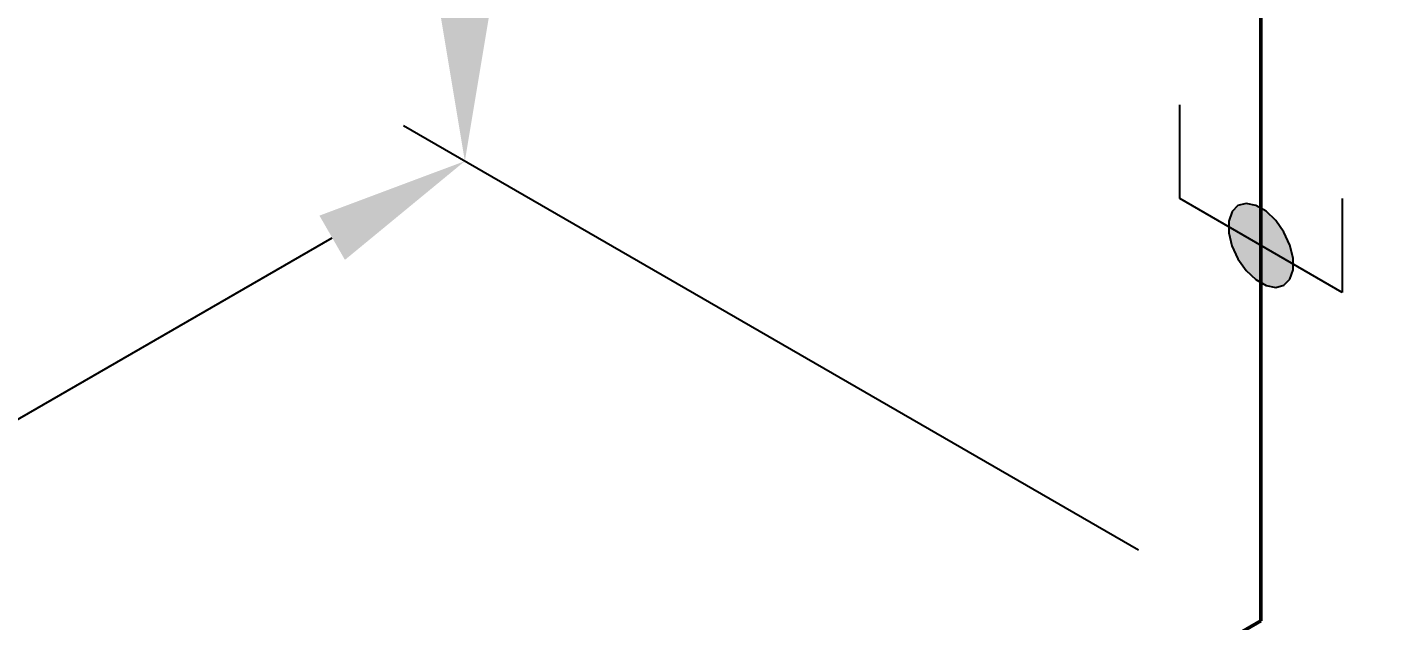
# Model space of a CAD drawing. Header units: millimetres. Extents: x 0 to 594, y 0 to 420.
# Drawn here: x 233.83 to 255.95, y 222.91 to 232.6 of the extents above; entities that cross this region are included whole.
import ezdxf

# ---------------------------------------------------------------- set-up
doc = ezdxf.new("R2010")
doc.units = ezdxf.units.MM
doc.header["$LTSCALE"] = 0.25
doc.layers.add('용접', color=1, linetype='Continuous')
doc.layers.add('치수', color=1, linetype='Continuous')
doc.layers.add('파이프 작은 보어', color=30, linetype='Continuous', lineweight=50)
doc.styles.add('AdskIsoMetric', font='arial.ttf', dxfattribs={"width": 0.8, "height": 2.5})
doc.styles.add('AdskIsoMetric-30', font='arial.ttf', dxfattribs={"width": 0.8, "height": 2.5})
doc.styles.add('AdskIsoMetric30', font='arial.ttf', dxfattribs={"width": 0.8, "oblique": 30, "height": 2.5})
doc.dimstyles.new('AdskIsoMetric', dxfattribs={"dimtxt": 2.5, "dimasz": 2.5, "dimexe": 1, "dimexo": 2, "dimgap": 0.8, "dimtad": 1, "dimdec": 0, "dimrnd": 1, "dimzin": 0, "dimdsep": 46, "dimtxsty": 'AdskIsoMetric', "dimcen": 0, "dimclrt": 7, "dimadec": 0, "dimazin": 0, "dimtfac": 1, "dimtdec": 0, "dimtmove": 1, "dimatfit": 3, "dimfxl": 0, "dimfrac": 2, "dimtolj": 1, "dimtzin": 0, "dimarcsym": 0})

# ---------------------------------------------------------------- blocks, each defined once
blk = doc.blocks.new('*D25')
at = {"layer": 'Defpoints', "color": 0}
for p in [(240.969, 387.5), (253.959, 380), (253.959, 222.912)]:
    blk.add_point(p, dxfattribs=at)
at = {"layer": '치수', "color": 0, "lineweight": -2}
for p, q in [((251.959, 381.155), (239.969, 388.077)), ((240.969, 232.912), (240.969, 385)), ((251.959, 224.067), (239.969, 230.989))]:
    blk.add_line(p, q, dxfattribs=at)
at = {"layer": '치수', "color": 0}
for points in [[(240.552, 385), (241.386, 385), (240.969, 387.5)], [(240.552, 232.912), (241.386, 232.912), (240.969, 230.412)]]:
    blk.add_solid(points, dxfattribs=at)
at = {"layer": '치수', "color": 7, "insert": (238.703, 310.265), "char_height": 2.5, "attachment_point": 5, "rotation": 90, "style": 'AdskIsoMetric30'}
blk.add_mtext('\\A1;4379', dxfattribs=at)
blk = doc.blocks.new('*D26')
at = {"layer": 'Defpoints', "color": 0}
for p in [(240.969, 230.412), (253.959, 222.912), (96.495, 132)]:
    blk.add_point(p, dxfattribs=at)
at = {"layer": '치수', "color": 0, "lineweight": -2}
for p, q in [((251.959, 224.067), (239.969, 230.989)), ((85.67, 140.75), (238.804, 229.162)), ((94.495, 133.155), (82.505, 140.077))]:
    blk.add_line(p, q, dxfattribs=at)
at = {"layer": '치수', "color": 0}
for points in [[(238.596, 229.523), (239.012, 228.801), (240.969, 230.412)], [(85.461, 141.111), (85.878, 140.389), (83.505, 139.5)]]:
    blk.add_solid(points, dxfattribs=at)
at = {"layer": '치수', "color": 7, "insert": (160.191, 186.391), "char_height": 2.5, "attachment_point": 5, "rotation": 30, "style": 'AdskIsoMetric-30'}
blk.add_mtext('\\A1;752', dxfattribs=at)
blk = doc.blocks.new('엘보우-1-Iso2DSkew90')
at = {"color": 0, "linetype": 'ByBlock', "lineweight": -2, "extrusion": (0.707107, -0.408248, 0.57735)}
for p, q in [((0, 0), (0, 6.124)), ((0, 0), (0, 0)), ((-5.303, -3.062), (0, 0))]:
    blk.add_line(p, q, dxfattribs=at)
blk = doc.blocks.new('SocketWeld-1-IsoLeft')
blk.add_hatch(color=256).paths.add_polyline_path([(-0.0294, -0.0234), (-0.0291, -0.0234), (-0.0288, -0.0235), (-0.0285, -0.0236), (-0.0283, -0.0237), (-0.028, -0.0238), (-0.0277, -0.0239), (-0.0274, -0.0239), (-0.0271, -0.024), (-0.0268, -0.0241), (-0.0265, -0.0242), (-0.0263, -0.0243), (-0.026, -0.0244), (-0.0257, -0.0244), (-0.0254, -0.0245), (-0.0251, -0.0246), (-0.0248, -0.0247), (-0.0246, -0.0248), (-0.0243, -0.0249), (-0.024, -0.0249), (-0.0237, -0.025), (-0.0234, -0.0251), (-0.0231, -0.0252), (-0.0228, -0.0253), (-0.0226, -0.0254), (-0.0223, -0.0254), (-0.022, -0.0255), (-0.0217, -0.0256), (-0.0214, -0.0257), (-0.0211, -0.0258), (-0.0209, -0.0259), (-0.0206, -0.0259), (-0.0203, -0.026), (-0.02, -0.0261), (-0.0197, -0.0262), (-0.0194, -0.0263), (-0.0191, -0.0264), (-0.0189, -0.0265), (-0.0186, -0.0265), (-0.0183, -0.0266), (-0.018, -0.0267), (-0.0177, -0.0268), (-0.0174, -0.0269), (-0.0172, -0.027), (-0.0169, -0.027), (-0.0166, -0.0271), (-0.0163, -0.0272), (-0.016, -0.0273), (-0.0157, -0.0274), (-0.0155, -0.0275), (-0.0155, -0.0275), (-0.0151, -0.0275), (-0.0148, -0.0275), (-0.0145, -0.0275), (-0.0142, -0.0276), (-0.0139, -0.0276), (-0.0136, -0.0276), (-0.0132, -0.0277), (-0.0129, -0.0277), (-0.0126, -0.0277), (-0.0123, -0.0277), (-0.012, -0.0278), (-0.0117, -0.0278), (-0.0114, -0.0278), (-0.011, -0.0279), (-0.0107, -0.0279), (-0.0104, -0.0279), (-0.0101, -0.0279), (-0.0098, -0.028), (-0.0095, -0.028), (-0.0091, -0.028), (-0.0088, -0.0281), (-0.0085, -0.0281), (-0.0082, -0.0281), (-0.0079, -0.0281), (-0.0076, -0.0282), (-0.0073, -0.0282), (-0.0069, -0.0282), (-0.0066, -0.0283), (-0.0063, -0.0283), (-0.006, -0.0283), (-0.0057, -0.0283), (-0.0054, -0.0284), (-0.005, -0.0284), (-0.0047, -0.0284), (-0.0044, -0.0285), (-0.0041, -0.0285), (-0.0038, -0.0285), (-0.0035, -0.0286), (-0.0032, -0.0286), (-0.0028, -0.0286), (-0.0025, -0.0286), (-0.0022, -0.0287), (-0.0019, -0.0287), (-0.0016, -0.0287), (-0.0013, -0.0288), (-0.0009, -0.0288), (-0.0006, -0.0288), (-0.0003, -0.0288), (0, -0.0289), (0, -0.0289), (0.0003, -0.0288), (0.0006, -0.0288), (0.0009, -0.0288), (0.0013, -0.0288), (0.0016, -0.0287), (0.0019, -0.0287), (0.0022, -0.0287), (0.0025, -0.0286), (0.0028, -0.0286), (0.0032, -0.0286), (0.0035, -0.0286), (0.0038, -0.0285), (0.0041, -0.0285), (0.0044, -0.0285), (0.0047, -0.0284), (0.005, -0.0284), (0.0054, -0.0284), (0.0057, -0.0283), (0.006, -0.0283), (0.0063, -0.0283), (0.0066, -0.0283), (0.0069, -0.0282), (0.0073, -0.0282), (0.0076, -0.0282), (0.0079, -0.0281), (0.0082, -0.0281), (0.0085, -0.0281), (0.0088, -0.0281), (0.0091, -0.028), (0.0095, -0.028), (0.0098, -0.028), (0.0101, -0.0279), (0.0104, -0.0279), (0.0107, -0.0279), (0.011, -0.0279), (0.0114, -0.0278), (0.0117, -0.0278), (0.012, -0.0278), (0.0123, -0.0277), (0.0126, -0.0277), (0.0129, -0.0277), (0.0132, -0.0277), (0.0136, -0.0276), (0.0139, -0.0276), (0.0142, -0.0276), (0.0145, -0.0275), (0.0148, -0.0275), (0.0151, -0.0275), (0.0155, -0.0275), (0.0155, -0.0275), (0.0157, -0.0274), (0.016, -0.0273), (0.0163, -0.0272), (0.0166, -0.0271), (0.0169, -0.027), (0.0172, -0.027), (0.0174, -0.0269), (0.0177, -0.0268), (0.018, -0.0267), (0.0183, -0.0266), (0.0186, -0.0265), (0.0189, -0.0265), (0.0191, -0.0264), (0.0194, -0.0263), (0.0197, -0.0262), (0.02, -0.0261), (0.0203, -0.026), (0.0206, -0.0259), (0.0209, -0.0259), (0.0211, -0.0258), (0.0214, -0.0257), (0.0217, -0.0256), (0.022, -0.0255), (0.0223, -0.0254), (0.0226, -0.0254), (0.0228, -0.0253), (0.0231, -0.0252), (0.0234, -0.0251), (0.0237, -0.025), (0.024, -0.0249), (0.0243, -0.0249), (0.0246, -0.0248), (0.0248, -0.0247), (0.0251, -0.0246), (0.0254, -0.0245), (0.0257, -0.0244), (0.026, -0.0244), (0.0263, -0.0243), (0.0265, -0.0242), (0.0268, -0.0241), (0.0271, -0.024), (0.0274, -0.0239), (0.0277, -0.0239), (0.028, -0.0238), (0.0283, -0.0237), (0.0285, -0.0236), (0.0288, -0.0235), (0.0291, -0.0234), (0.0294, -0.0234), (0.0294, -0.0234), (0.0296, -0.0232), (0.0298, -0.0231), (0.0301, -0.023), (0.0303, -0.0228), (0.0305, -0.0227), (0.0307, -0.0226), (0.031, -0.0224), (0.0312, -0.0223), (0.0314, -0.0222), (0.0316, -0.0221), (0.0319, -0.0219), (0.0321, -0.0218), (0.0323, -0.0217), (0.0325, -0.0215), (0.0328, -0.0214), (0.033, -0.0213), (0.0332, -0.0211), (0.0335, -0.021), (0.0337, -0.0209), (0.0339, -0.0207), (0.0341, -0.0206), (0.0344, -0.0205), (0.0346, -0.0204), (0.0348, -0.0202), (0.035, -0.0201), (0.0353, -0.02), (0.0355, -0.0198), (0.0357, -0.0197), (0.0359, -0.0196), (0.0362, -0.0194), (0.0364, -0.0193), (0.0366, -0.0192), (0.0368, -0.0191), (0.0371, -0.0189), (0.0373, -0.0188), (0.0375, -0.0187), (0.0377, -0.0185), (0.038, -0.0184), (0.0382, -0.0183), (0.0384, -0.0181), (0.0386, -0.018), (0.0389, -0.0179), (0.0391, -0.0177), (0.0393, -0.0176), (0.0395, -0.0175), (0.0398, -0.0174), (0.04, -0.0172), (0.0402, -0.0171), (0.0405, -0.017), (0.0405, -0.017), (0.0406, -0.0168), (0.0407, -0.0166), (0.0409, -0.0165), (0.041, -0.0163), (0.0412, -0.0161), (0.0413, -0.016), (0.0415, -0.0158), (0.0416, -0.0157), (0.0418, -0.0155), (0.0419, -0.0153), (0.042, -0.0152), (0.0422, -0.015), (0.0423, -0.0148), (0.0425, -0.0147), (0.0426, -0.0145), (0.0428, -0.0143), (0.0429, -0.0142), (0.0431, -0.014), (0.0432, -0.0138), (0.0433, -0.0137), (0.0435, -0.0135), (0.0436, -0.0134), (0.0438, -0.0132), (0.0439, -0.013), (0.0441, -0.0129), (0.0442, -0.0127), (0.0444, -0.0125), (0.0445, -0.0124), (0.0447, -0.0122), (0.0448, -0.012), (0.0449, -0.0119), (0.0451, -0.0117), (0.0452, -0.0115), (0.0454, -0.0114), (0.0455, -0.0112), (0.0457, -0.0111), (0.0458, -0.0109), (0.046, -0.0107), (0.0461, -0.0106), (0.0462, -0.0104), (0.0464, -0.0102), (0.0465, -0.0101), (0.0467, -0.0099), (0.0468, -0.0097), (0.047, -0.0096), (0.0471, -0.0094), (0.0473, -0.0092), (0.0474, -0.0091), (0.0476, -0.0089), (0.0476, -0.0089), (0.0476, -0.0087), (0.0477, -0.0086), (0.0477, -0.0084), (0.0478, -0.0082), (0.0478, -0.008), (0.0479, -0.0078), (0.0479, -0.0076), (0.048, -0.0075), (0.048, -0.0073), (0.0481, -0.0071), (0.0481, -0.0069), (0.0482, -0.0067), (0.0482, -0.0066), (0.0483, -0.0064), (0.0483, -0.0062), (0.0484, -0.006), (0.0484, -0.0058), (0.0485, -0.0056), (0.0485, -0.0055), (0.0486, -0.0053), (0.0486, -0.0051), (0.0487, -0.0049), (0.0487, -0.0047), (0.0488, -0.0046), (0.0488, -0.0044), (0.0489, -0.0042), (0.0489, -0.004), (0.049, -0.0038), (0.049, -0.0036), (0.0491, -0.0035), (0.0491, -0.0033), (0.0492, -0.0031), (0.0492, -0.0029), (0.0493, -0.0027), (0.0493, -0.0025), (0.0494, -0.0024), (0.0494, -0.0022), (0.0495, -0.002), (0.0495, -0.0018), (0.0496, -0.0016), (0.0496, -0.0015), (0.0497, -0.0013), (0.0497, -0.0011), (0.0498, -0.0009), (0.0498, -0.0007), (0.0499, -0.0005), (0.0499, -0.0004), (0.05, -0.0002), (0.05, 0), (0.05, 0), (0.05, 0.0002), (0.0499, 0.0004), (0.0499, 0.0005), (0.0498, 0.0007), (0.0498, 0.0009), (0.0497, 0.0011), (0.0497, 0.0013), (0.0496, 0.0015), (0.0496, 0.0016), (0.0495, 0.0018), (0.0495, 0.002), (0.0494, 0.0022), (0.0494, 0.0024), (0.0493, 0.0025), (0.0493, 0.0027), (0.0492, 0.0029), (0.0492, 0.0031), (0.0491, 0.0033), (0.0491, 0.0035), (0.049, 0.0036), (0.049, 0.0038), (0.0489, 0.004), (0.0489, 0.0042), (0.0488, 0.0044), (0.0488, 0.0046), (0.0487, 0.0047), (0.0487, 0.0049), (0.0486, 0.0051), (0.0486, 0.0053), (0.0485, 0.0055), (0.0485, 0.0056), (0.0484, 0.0058), (0.0484, 0.006), (0.0483, 0.0062), (0.0483, 0.0064), (0.0482, 0.0066), (0.0482, 0.0067), (0.0481, 0.0069), (0.0481, 0.0071), (0.048, 0.0073), (0.048, 0.0075), (0.0479, 0.0076), (0.0479, 0.0078), (0.0478, 0.008), (0.0478, 0.0082), (0.0477, 0.0084), (0.0477, 0.0086), (0.0476, 0.0087), (0.0476, 0.0089), (0.0476, 0.0089), (0.0474, 0.0091), (0.0473, 0.0092), (0.0471, 0.0094), (0.047, 0.0096), (0.0468, 0.0097), (0.0467, 0.0099), (0.0465, 0.0101), (0.0464, 0.0102), (0.0462, 0.0104), (0.0461, 0.0106), (0.046, 0.0107), (0.0458, 0.0109), (0.0457, 0.0111), (0.0455, 0.0112), (0.0454, 0.0114), (0.0452, 0.0115), (0.0451, 0.0117), (0.0449, 0.0119), (0.0448, 0.012), (0.0447, 0.0122), (0.0445, 0.0124), (0.0444, 0.0125), (0.0442, 0.0127), (0.0441, 0.0129), (0.0439, 0.013), (0.0438, 0.0132), (0.0436, 0.0134), (0.0435, 0.0135), (0.0433, 0.0137), (0.0432, 0.0138), (0.0431, 0.014), (0.0429, 0.0142), (0.0428, 0.0143), (0.0426, 0.0145), (0.0425, 0.0147), (0.0423, 0.0148), (0.0422, 0.015), (0.042, 0.0152), (0.0419, 0.0153), (0.0418, 0.0155), (0.0416, 0.0157), (0.0415, 0.0158), (0.0413, 0.016), (0.0412, 0.0161), (0.041, 0.0163), (0.0409, 0.0165), (0.0407, 0.0166), (0.0406, 0.0168), (0.0405, 0.017), (0.0405, 0.017), (0.0402, 0.0171), (0.04, 0.0172), (0.0398, 0.0174), (0.0395, 0.0175), (0.0393, 0.0176), (0.0391, 0.0177), (0.0389, 0.0179), (0.0386, 0.018), (0.0384, 0.0181), (0.0382, 0.0183), (0.038, 0.0184), (0.0377, 0.0185), (0.0375, 0.0187), (0.0373, 0.0188), (0.0371, 0.0189), (0.0368, 0.0191), (0.0366, 0.0192), (0.0364, 0.0193), (0.0362, 0.0194), (0.0359, 0.0196), (0.0357, 0.0197), (0.0355, 0.0198), (0.0353, 0.02), (0.035, 0.0201), (0.0348, 0.0202), (0.0346, 0.0204), (0.0344, 0.0205), (0.0341, 0.0206), (0.0339, 0.0207), (0.0337, 0.0209), (0.0335, 0.021), (0.0332, 0.0211), (0.033, 0.0213), (0.0328, 0.0214), (0.0325, 0.0215), (0.0323, 0.0217), (0.0321, 0.0218), (0.0319, 0.0219), (0.0316, 0.0221), (0.0314, 0.0222), (0.0312, 0.0223), (0.031, 0.0224), (0.0307, 0.0226), (0.0305, 0.0227), (0.0303, 0.0228), (0.0301, 0.023), (0.0298, 0.0231), (0.0296, 0.0232), (0.0294, 0.0234), (0.0294, 0.0234), (0.0291, 0.0234), (0.0288, 0.0235), (0.0285, 0.0236), (0.0283, 0.0237), (0.028, 0.0238), (0.0277, 0.0239), (0.0274, 0.0239), (0.0271, 0.024), (0.0268, 0.0241), (0.0265, 0.0242), (0.0263, 0.0243), (0.026, 0.0244), (0.0257, 0.0244), (0.0254, 0.0245), (0.0251, 0.0246), (0.0248, 0.0247), (0.0246, 0.0248), (0.0243, 0.0249), (0.024, 0.0249), (0.0237, 0.025), (0.0234, 0.0251), (0.0231, 0.0252), (0.0228, 0.0253), (0.0226, 0.0254), (0.0223, 0.0254), (0.022, 0.0255), (0.0217, 0.0256), (0.0214, 0.0257), (0.0211, 0.0258), (0.0209, 0.0259), (0.0206, 0.0259), (0.0203, 0.026), (0.02, 0.0261), (0.0197, 0.0262), (0.0194, 0.0263), (0.0191, 0.0264), (0.0189, 0.0265), (0.0186, 0.0265), (0.0183, 0.0266), (0.018, 0.0267), (0.0177, 0.0268), (0.0174, 0.0269), (0.0172, 0.027), (0.0169, 0.027), (0.0166, 0.0271), (0.0163, 0.0272), (0.016, 0.0273), (0.0157, 0.0274), (0.0155, 0.0275), (0.0155, 0.0275), (0.0151, 0.0275), (0.0148, 0.0275), (0.0145, 0.0275), (0.0142, 0.0276), (0.0139, 0.0276), (0.0136, 0.0276), (0.0132, 0.0277), (0.0129, 0.0277), (0.0126, 0.0277), (0.0123, 0.0277), (0.012, 0.0278), (0.0117, 0.0278), (0.0114, 0.0278), (0.011, 0.0279), (0.0107, 0.0279), (0.0104, 0.0279), (0.0101, 0.0279), (0.0098, 0.028), (0.0095, 0.028), (0.0091, 0.028), (0.0088, 0.0281), (0.0085, 0.0281), (0.0082, 0.0281), (0.0079, 0.0281), (0.0076, 0.0282), (0.0073, 0.0282), (0.0069, 0.0282), (0.0066, 0.0283), (0.0063, 0.0283), (0.006, 0.0283), (0.0057, 0.0283), (0.0054, 0.0284), (0.005, 0.0284), (0.0047, 0.0284), (0.0044, 0.0285), (0.0041, 0.0285), (0.0038, 0.0285), (0.0035, 0.0286), (0.0032, 0.0286), (0.0028, 0.0286), (0.0025, 0.0286), (0.0022, 0.0287), (0.0019, 0.0287), (0.0016, 0.0287), (0.0013, 0.0288), (0.0009, 0.0288), (0.0006, 0.0288), (0.0003, 0.0288), (0, 0.0289), (0, 0.0289), (-0.0003, 0.0288), (-0.0006, 0.0288), (-0.0009, 0.0288), (-0.0013, 0.0288), (-0.0016, 0.0287), (-0.0019, 0.0287), (-0.0022, 0.0287), (-0.0025, 0.0286), (-0.0028, 0.0286), (-0.0032, 0.0286), (-0.0035, 0.0286), (-0.0038, 0.0285), (-0.0041, 0.0285), (-0.0044, 0.0285), (-0.0047, 0.0284), (-0.005, 0.0284), (-0.0054, 0.0284), (-0.0057, 0.0283), (-0.006, 0.0283), (-0.0063, 0.0283), (-0.0066, 0.0283), (-0.0069, 0.0282), (-0.0073, 0.0282), (-0.0076, 0.0282), (-0.0079, 0.0281), (-0.0082, 0.0281), (-0.0085, 0.0281), (-0.0088, 0.0281), (-0.0091, 0.028), (-0.0095, 0.028), (-0.0098, 0.028), (-0.0101, 0.0279), (-0.0104, 0.0279), (-0.0107, 0.0279), (-0.011, 0.0279), (-0.0114, 0.0278), (-0.0117, 0.0278), (-0.012, 0.0278), (-0.0123, 0.0277), (-0.0126, 0.0277), (-0.0129, 0.0277), (-0.0132, 0.0277), (-0.0136, 0.0276), (-0.0139, 0.0276), (-0.0142, 0.0276), (-0.0145, 0.0275), (-0.0148, 0.0275), (-0.0151, 0.0275), (-0.0155, 0.0275), (-0.0155, 0.0275), (-0.0157, 0.0274), (-0.016, 0.0273), (-0.0163, 0.0272), (-0.0166, 0.0271), (-0.0169, 0.027), (-0.0172, 0.027), (-0.0174, 0.0269), (-0.0177, 0.0268), (-0.018, 0.0267), (-0.0183, 0.0266), (-0.0186, 0.0265), (-0.0189, 0.0265), (-0.0191, 0.0264), (-0.0194, 0.0263), (-0.0197, 0.0262), (-0.02, 0.0261), (-0.0203, 0.026), (-0.0206, 0.0259), (-0.0209, 0.0259), (-0.0211, 0.0258), (-0.0214, 0.0257), (-0.0217, 0.0256), (-0.022, 0.0255), (-0.0223, 0.0254), (-0.0226, 0.0254), (-0.0228, 0.0253), (-0.0231, 0.0252), (-0.0234, 0.0251), (-0.0237, 0.025), (-0.024, 0.0249), (-0.0243, 0.0249), (-0.0246, 0.0248), (-0.0248, 0.0247), (-0.0251, 0.0246), (-0.0254, 0.0245), (-0.0257, 0.0244), (-0.026, 0.0244), (-0.0263, 0.0243), (-0.0265, 0.0242), (-0.0268, 0.0241), (-0.0271, 0.024), (-0.0274, 0.0239), (-0.0277, 0.0239), (-0.028, 0.0238), (-0.0283, 0.0237), (-0.0285, 0.0236), (-0.0288, 0.0235), (-0.0291, 0.0234), (-0.0294, 0.0234), (-0.0294, 0.0234), (-0.0296, 0.0232), (-0.0298, 0.0231), (-0.0301, 0.023), (-0.0303, 0.0228), (-0.0305, 0.0227), (-0.0307, 0.0226), (-0.031, 0.0224), (-0.0312, 0.0223), (-0.0314, 0.0222), (-0.0316, 0.0221), (-0.0319, 0.0219), (-0.0321, 0.0218), (-0.0323, 0.0217), (-0.0325, 0.0215), (-0.0328, 0.0214), (-0.033, 0.0213), (-0.0332, 0.0211), (-0.0335, 0.021), (-0.0337, 0.0209), (-0.0339, 0.0207), (-0.0341, 0.0206), (-0.0344, 0.0205), (-0.0346, 0.0204), (-0.0348, 0.0202), (-0.035, 0.0201), (-0.0353, 0.02), (-0.0355, 0.0198), (-0.0357, 0.0197), (-0.0359, 0.0196), (-0.0362, 0.0194), (-0.0364, 0.0193), (-0.0366, 0.0192), (-0.0368, 0.0191), (-0.0371, 0.0189), (-0.0373, 0.0188), (-0.0375, 0.0187), (-0.0377, 0.0185), (-0.038, 0.0184), (-0.0382, 0.0183), (-0.0384, 0.0181), (-0.0386, 0.018), (-0.0389, 0.0179), (-0.0391, 0.0177), (-0.0393, 0.0176), (-0.0395, 0.0175), (-0.0398, 0.0174), (-0.04, 0.0172), (-0.0402, 0.0171), (-0.0405, 0.017), (-0.0405, 0.017), (-0.0406, 0.0168), (-0.0407, 0.0166), (-0.0409, 0.0165), (-0.041, 0.0163), (-0.0412, 0.0161), (-0.0413, 0.016), (-0.0415, 0.0158), (-0.0416, 0.0157), (-0.0418, 0.0155), (-0.0419, 0.0153), (-0.042, 0.0152), (-0.0422, 0.015), (-0.0423, 0.0148), (-0.0425, 0.0147), (-0.0426, 0.0145), (-0.0428, 0.0143), (-0.0429, 0.0142), (-0.0431, 0.014), (-0.0432, 0.0138), (-0.0433, 0.0137), (-0.0435, 0.0135), (-0.0436, 0.0134), (-0.0438, 0.0132), (-0.0439, 0.013), (-0.0441, 0.0129), (-0.0442, 0.0127), (-0.0444, 0.0125), (-0.0445, 0.0124), (-0.0447, 0.0122), (-0.0448, 0.012), (-0.0449, 0.0119), (-0.0451, 0.0117), (-0.0452, 0.0115), (-0.0454, 0.0114), (-0.0455, 0.0112), (-0.0457, 0.0111), (-0.0458, 0.0109), (-0.046, 0.0107), (-0.0461, 0.0106), (-0.0462, 0.0104), (-0.0464, 0.0102), (-0.0465, 0.0101), (-0.0467, 0.0099), (-0.0468, 0.0097), (-0.047, 0.0096), (-0.0471, 0.0094), (-0.0473, 0.0092), (-0.0474, 0.0091), (-0.0476, 0.0089), (-0.0476, 0.0089), (-0.0476, 0.0087), (-0.0477, 0.0086), (-0.0477, 0.0084), (-0.0478, 0.0082), (-0.0478, 0.008), (-0.0479, 0.0078), (-0.0479, 0.0076), (-0.048, 0.0075), (-0.048, 0.0073), (-0.0481, 0.0071), (-0.0481, 0.0069), (-0.0482, 0.0067), (-0.0482, 0.0066), (-0.0483, 0.0064), (-0.0483, 0.0062), (-0.0484, 0.006), (-0.0484, 0.0058), (-0.0485, 0.0056), (-0.0485, 0.0055), (-0.0486, 0.0053), (-0.0486, 0.0051), (-0.0487, 0.0049), (-0.0487, 0.0047), (-0.0488, 0.0046), (-0.0488, 0.0044), (-0.0489, 0.0042), (-0.0489, 0.004), (-0.049, 0.0038), (-0.049, 0.0036), (-0.0491, 0.0035), (-0.0491, 0.0033), (-0.0492, 0.0031), (-0.0492, 0.0029), (-0.0493, 0.0027), (-0.0493, 0.0025), (-0.0494, 0.0024), (-0.0494, 0.0022), (-0.0495, 0.002), (-0.0495, 0.0018), (-0.0496, 0.0016), (-0.0496, 0.0015), (-0.0497, 0.0013), (-0.0497, 0.0011), (-0.0498, 0.0009), (-0.0498, 0.0007), (-0.0499, 0.0005), (-0.0499, 0.0004), (-0.05, 0.0002), (-0.05, 0), (-0.05, 0), (-0.05, -0.0002), (-0.0499, -0.0004), (-0.0499, -0.0005), (-0.0498, -0.0007), (-0.0498, -0.0009), (-0.0497, -0.0011), (-0.0497, -0.0013), (-0.0496, -0.0015), (-0.0496, -0.0016), (-0.0495, -0.0018), (-0.0495, -0.002), (-0.0494, -0.0022), (-0.0494, -0.0024), (-0.0493, -0.0025), (-0.0493, -0.0027), (-0.0492, -0.0029), (-0.0492, -0.0031), (-0.0491, -0.0033), (-0.0491, -0.0035), (-0.049, -0.0036), (-0.049, -0.0038), (-0.0489, -0.004), (-0.0489, -0.0042), (-0.0488, -0.0044), (-0.0488, -0.0046), (-0.0487, -0.0047), (-0.0487, -0.0049), (-0.0486, -0.0051), (-0.0486, -0.0053), (-0.0485, -0.0055), (-0.0485, -0.0056), (-0.0484, -0.0058), (-0.0484, -0.006), (-0.0483, -0.0062), (-0.0483, -0.0064), (-0.0482, -0.0066), (-0.0482, -0.0067), (-0.0481, -0.0069), (-0.0481, -0.0071), (-0.048, -0.0073), (-0.048, -0.0075), (-0.0479, -0.0076), (-0.0479, -0.0078), (-0.0478, -0.008), (-0.0478, -0.0082), (-0.0477, -0.0084), (-0.0477, -0.0086), (-0.0476, -0.0087), (-0.0476, -0.0089), (-0.0476, -0.0089), (-0.0474, -0.0091), (-0.0473, -0.0092), (-0.0471, -0.0094), (-0.047, -0.0096), (-0.0468, -0.0097), (-0.0467, -0.0099), (-0.0465, -0.0101), (-0.0464, -0.0102), (-0.0462, -0.0104), (-0.0461, -0.0106), (-0.046, -0.0107), (-0.0458, -0.0109), (-0.0457, -0.0111), (-0.0455, -0.0112), (-0.0454, -0.0114), (-0.0452, -0.0115), (-0.0451, -0.0117), (-0.0449, -0.0119), (-0.0448, -0.012), (-0.0447, -0.0122), (-0.0445, -0.0124), (-0.0444, -0.0125), (-0.0442, -0.0127), (-0.0441, -0.0129), (-0.0439, -0.013), (-0.0438, -0.0132), (-0.0436, -0.0134), (-0.0435, -0.0135), (-0.0433, -0.0137), (-0.0432, -0.0138), (-0.0431, -0.014), (-0.0429, -0.0142), (-0.0428, -0.0143), (-0.0426, -0.0145), (-0.0425, -0.0147), (-0.0423, -0.0148), (-0.0422, -0.015), (-0.042, -0.0152), (-0.0419, -0.0153), (-0.0418, -0.0155), (-0.0416, -0.0157), (-0.0415, -0.0158), (-0.0413, -0.016), (-0.0412, -0.0161), (-0.041, -0.0163), (-0.0409, -0.0165), (-0.0407, -0.0166), (-0.0406, -0.0168), (-0.0405, -0.017), (-0.0405, -0.017), (-0.0402, -0.0171), (-0.04, -0.0172), (-0.0398, -0.0174), (-0.0395, -0.0175), (-0.0393, -0.0176), (-0.0391, -0.0177), (-0.0389, -0.0179), (-0.0386, -0.018), (-0.0384, -0.0181), (-0.0382, -0.0183), (-0.038, -0.0184), (-0.0377, -0.0185), (-0.0375, -0.0187), (-0.0373, -0.0188), (-0.0371, -0.0189), (-0.0368, -0.0191), (-0.0366, -0.0192), (-0.0364, -0.0193), (-0.0362, -0.0194), (-0.0359, -0.0196), (-0.0357, -0.0197), (-0.0355, -0.0198), (-0.0353, -0.02), (-0.035, -0.0201), (-0.0348, -0.0202), (-0.0346, -0.0204), (-0.0344, -0.0205), (-0.0341, -0.0206), (-0.0339, -0.0207), (-0.0337, -0.0209), (-0.0335, -0.021), (-0.0332, -0.0211), (-0.033, -0.0213), (-0.0328, -0.0214), (-0.0325, -0.0215), (-0.0323, -0.0217), (-0.0321, -0.0218), (-0.0319, -0.0219), (-0.0316, -0.0221), (-0.0314, -0.0222), (-0.0312, -0.0223), (-0.031, -0.0224), (-0.0307, -0.0226), (-0.0305, -0.0227), (-0.0303, -0.0228), (-0.0301, -0.023), (-0.0298, -0.0231), (-0.0296, -0.0232)], flags=0)
at = {"color": 0, "linetype": 'ByBlock', "lineweight": -2, "extrusion": (0, 0.816497, 0.57735)}
for p, q in [((0, 0.1021), (0.0884, 0.051)), ((0.0884, 0.051), (-0.0884, -0.051)), ((-0.0405, 0.017), (-0.0476, 0.0089)), ((-0.0294, 0.0234), (-0.0405, 0.017)), ((-0.0155, 0.0275), (-0.0294, 0.0234)), ((0, 0.0289), (-0.0155, 0.0275)), ((0.0155, 0.0275), (0, 0.0289)), ((0.0294, 0.0234), (0.0155, 0.0275)), ((0.0405, 0.017), (0.0294, 0.0234)), ((0.0476, 0.0089), (0.0405, 0.017)), ((-0.0476, 0.0089), (-0.05, 0)), ((-0.05, 0), (-0.0476, -0.0089)), ((0.05, 0), (0.0476, 0.0089)), ((0.0476, -0.0089), (0.05, 0)), ((-0.0884, -0.051), (-0.1768, 0)), ((-0.0476, -0.0089), (-0.0405, -0.017)), ((0.0405, -0.017), (0.0476, -0.0089)), ((-0.0405, -0.017), (-0.0294, -0.0234)), ((-0.0294, -0.0234), (-0.0155, -0.0275)), ((-0.0155, -0.0275), (0, -0.0289)), ((0, -0.0289), (0.0155, -0.0275)), ((0.0155, -0.0275), (0.0294, -0.0234)), ((0.0294, -0.0234), (0.0405, -0.017))]:
    blk.add_line(p, q, dxfattribs=at)

msp = doc.modelspace()

# ---------------------------------------------------------------- linework, layer by layer
at = {"layer": '파이프 작은 보어'}
msp.add_lwpolyline([(253.959, 229.036), (253.959, 373.876)], dxfattribs=at)

# ---------------------------------------------------------------- block references
at = {"layer": '용접', "xscale": 15, "yscale": 15, "zscale": 15, "rotation": 299.9999999999364}
msp.add_blockref('SocketWeld-1-IsoLeft', (253.959, 229.036), dxfattribs=at)
at = {"layer": '파이프 작은 보어'}
msp.add_blockref('엘보우-1-Iso2DSkew90', (253.959, 222.912), dxfattribs=at)

# ---------------------------------------------------------------- dimensions: what is measured, and where the dimension line sits
at = {"layer": '치수'}
for base, p1, p2, angle, text, override, picture, middle in [((240.969, 387.5), (253.959, 222.912), (253.959, 380), 90, '4379', {"dimtad": 0, "dimlfac": 27.873484, "dimtxsty": 'AdskIsoMetric30', "dimse1": 0, "dimse2": 0, "dimsd1": 0, "dimsd2": 0, "dimtmove": 1}, '*D25', (238.703, 310.265)), ((240.969, 230.412), (96.495, 132), (253.959, 222.912), 30, '752', {"dimtad": 0, "dimlfac": 4.13588, "dimtxsty": 'AdskIsoMetric-30', "dimse1": 0, "dimse2": 0, "dimsd1": 0, "dimsd2": 0, "dimtmove": 1}, '*D26', (160.191, 186.391))]:
    dim = msp.add_linear_dim(base=base, p1=p1, p2=p2, angle=angle, text=text, dimstyle='AdskIsoMetric', override=override, dxfattribs=at)
    dim.commit()
    dim.dimension.update_dxf_attribs({"geometry": picture, "text_midpoint": middle, "dimtype": 160})

doc.saveas('drawing.dxf')
